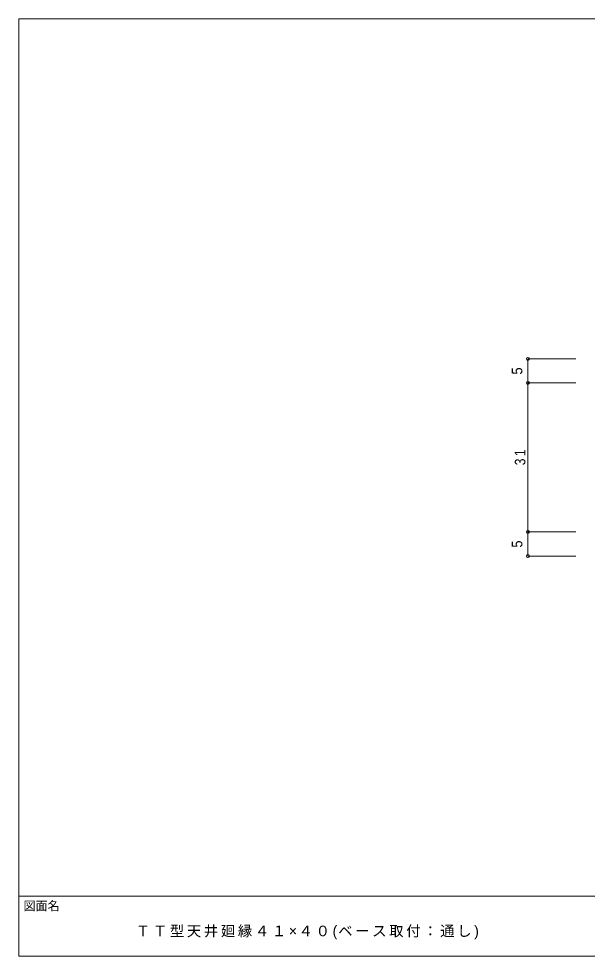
# Model space of a CAD drawing. Units: millimetres on the paper. Extents: x -141 to 141, y -98 to 98.
# Drawn here: x -141 to -22.6, y -97.5 to 97.5 of the extents above; entities that cross this region are included whole.
import ezdxf
from ezdxf.enums import TextEntityAlignment as Align

# ---------------------------------------------------------------- set-up
doc = ezdxf.new("R2010")
doc.units = ezdxf.units.MM
doc.header["$PDMODE"] = 32
doc.header["$PDSIZE"] = 0.6
for name, color, linetype, lineweight in [('0-3_寸法', 4, 'Continuous', 9), ('F-0_図面枠', 5, 'Continuous', 9), ('F-5_F-5ﾚｲﾔ', 7, 'Continuous', 9)]:
    doc.layers.add(name, color=color, linetype=linetype, lineweight=lineweight)
doc.styles.add('HGｺﾞｼｯｸM', font='')
doc.styles.get('HGｺﾞｼｯｸM').set_extended_font_data('HGｺﾞｼｯｸM')

msp = doc.modelspace()

# ---------------------------------------------------------------- linework, layer by layer
at = {"layer": '0-3_寸法'}
for p, q in [((-35, 26.75), (-35, 21.75)), ((-35, 26.75), (-25, 26.75)), ((-35, 21.75), (-25, 21.75)), ((-35, 21.75), (-35, -9.25)), ((-35, -9.25), (-25, -9.25)), ((-35, -9.25), (-35, -14.25)), ((-35, -14.25), (-25, -14.25))]:
    msp.add_line(p, q, dxfattribs=at)
for p in [(-35, 26.75), (-35, 21.75), (-35, -9.25), (-35, -14.25)]:
    msp.add_point(p, dxfattribs=at)
at = {"layer": 'F-0_図面枠'}
for p, q in [((-141, 97.5), (141, 97.5)), ((-141, -97.5), (-141, 97.5)), ((-141, -85), (141, -85)), ((141, -97.5), (-141, -97.5))]:
    msp.add_line(p, q, dxfattribs=at)

# ---------------------------------------------------------------- texts
at = {"layer": '0-3_寸法', "color": 7, "style": 'HGｺﾞｼｯｸM', "width": 0.9}
for p in [(-35.5, 23.5), (-35.5, -12.5)]:
    msp.add_text('5', height=2.199, rotation=90, dxfattribs=at).set_placement(p, align=Align.BOTTOM_LEFT)
at = {"layer": '0-3_寸法', "color": 7, "insert": (-35.5, 4.625), "char_height": 2.199, "attachment_point": 7, "rotation": 90, "style": 'HGｺﾞｼｯｸM'}
msp.add_mtext('\\T1.36;\\W0.85;31', dxfattribs=at)
at = {"layer": 'F-0_図面枠', "color": 7, "style": 'HGｺﾞｼｯｸM'}
msp.add_text('図面名', height=1.833, dxfattribs=at).set_placement((-140, -88.5), align=Align.BOTTOM_LEFT)
at = {"layer": 'F-5_F-5ﾚｲﾔ', "insert": (-116.625, -94), "char_height": 2.199, "attachment_point": 7, "style": 'HGｺﾞｼｯｸM'}
msp.add_mtext('\\T1.18;ＴＴ型天井廻縁４１×４０(ベース取付：通し)', dxfattribs=at)

doc.saveas('drawing.dxf')
